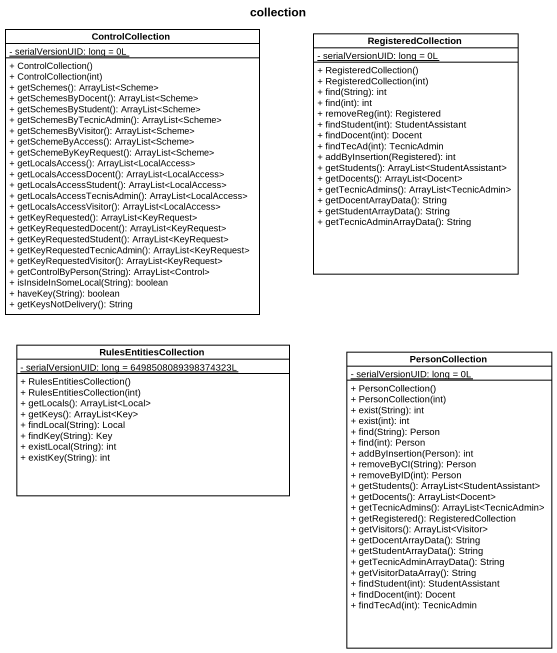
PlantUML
@startuml
title collection
hide circle
hide empty members
skinparam classAttributeIconSize 0
class ControlCollection {
  {static} - serialVersionUID: long = 0L
  + ControlCollection()
  + ControlCollection(int)
  + getSchemes(): ArrayList<Scheme>
  + getSchemesByDocent(): ArrayList<Scheme>
  + getSchemesByStudent(): ArrayList<Scheme>
  + getSchemesByTecnicAdmin(): ArrayList<Scheme>
  + getSchemesByVisitor(): ArrayList<Scheme>
  + getSchemeByAccess(): ArrayList<Scheme>
  + getSchemeByKeyRequest(): ArrayList<Scheme>
  + getLocalsAccess(): ArrayList<LocalAccess>
  + getLocalsAccessDocent(): ArrayList<LocalAccess>
  + getLocalsAccessStudent(): ArrayList<LocalAccess>
  + getLocalsAccessTecnisAdmin(): ArrayList<LocalAccess>
  + getLocalsAccessVisitor(): ArrayList<LocalAccess>
  + getKeyRequested(): ArrayList<KeyRequest>
  + getKeyRequestedDocent(): ArrayList<KeyRequest>
  + getKeyRequestedStudent(): ArrayList<KeyRequest>
  + getKeyRequestedTecnicAdmin(): ArrayList<KeyRequest>
  + getKeyRequestedVisitor(): ArrayList<KeyRequest>
  + getControlByPerson(String): ArrayList<Control>
  + isInsideInSomeLocal(String): boolean
  + haveKey(String): boolean
  + getKeysNotDelivery(): String
}
class RegisteredCollection {
  {static} - serialVersionUID: long = 0L
  + RegisteredCollection()
  + RegisteredCollection(int)
  + find(String): int
  + find(int): int
  + removeReg(int): Registered
  + findStudent(int): StudentAssistant
  + findDocent(int): Docent
  + findTecAd(int): TecnicAdmin
  + addByInsertion(Registered): int
  + getStudents(): ArrayList<StudentAssistant>
  + getDocents(): ArrayList<Docent>
  + getTecnicAdmins(): ArrayList<TecnicAdmin>
  + getDocentArrayData(): String
  + getStudentArrayData(): String
  + getTecnicAdminArrayData(): String
}
class RulesEntitiesCollection {
  {static} - serialVersionUID: long = 6498508089398374323L
  + RulesEntitiesCollection()
  + RulesEntitiesCollection(int)
  + getLocals(): ArrayList<Local>
  + getKeys(): ArrayList<Key>
  + findLocal(String): Local
  + findKey(String): Key
  + existLocal(String): int
  + existKey(String): int
}
class PersonCollection {
  {static} - serialVersionUID: long = 0L
  + PersonCollection()
  + PersonCollection(int)
  + exist(String): int
  + exist(int): int
  + find(String): Person
  + find(int): Person
  + addByInsertion(Person): int
  + removeByCI(String): Person
  + removeByID(int): Person
  + getStudents(): ArrayList<StudentAssistant>
  + getDocents(): ArrayList<Docent>
  + getTecnicAdmins(): ArrayList<TecnicAdmin>
  + getRegistered(): RegisteredCollection
  + getVisitors(): ArrayList<Visitor>
  + getDocentArrayData(): String
  + getStudentArrayData(): String
  + getTecnicAdminArrayData(): String
  + getVisitorDataArray(): String
  + findStudent(int): StudentAssistant
  + findDocent(int): Docent
  + findTecAd(int): TecnicAdmin
}
@enduml
